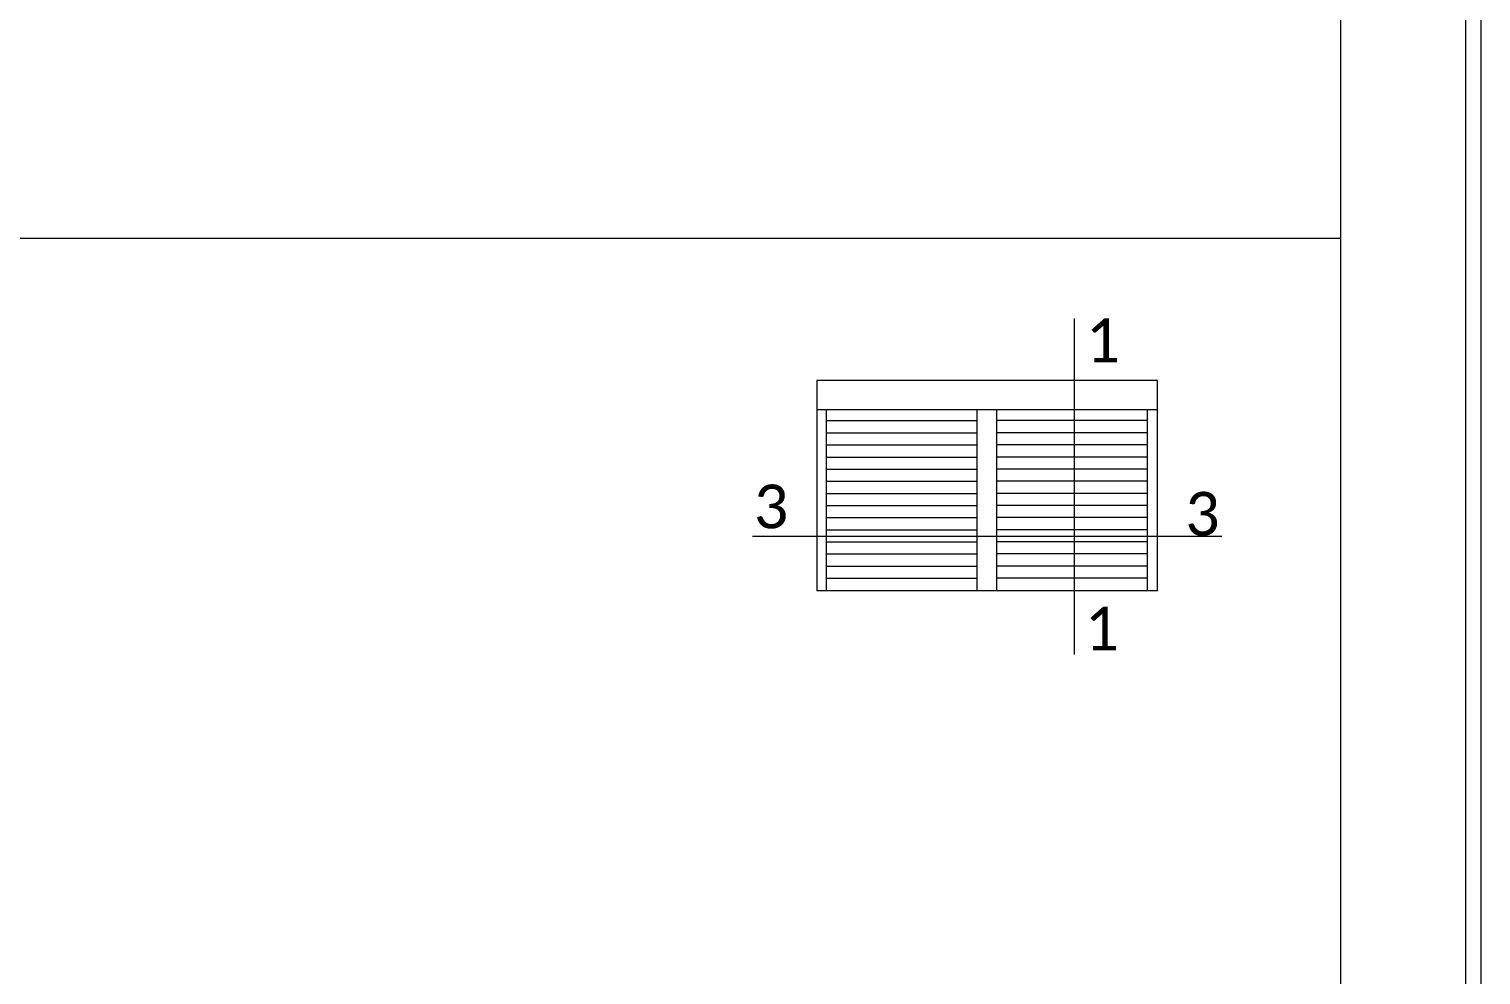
# Model space of a CAD drawing. Header units: millimetres. Extents: x 0 to 7790, y 0 to 17467.
# Drawn here: x 7324.5 to 7790, y 1542.2 to 1845.3 of the extents above; entities that cross this region are included whole.
import ezdxf

# ---------------------------------------------------------------- set-up
doc = ezdxf.new("R2010")
doc.units = ezdxf.units.MM
doc.layers.add('_MB_pomocnicze_niedrukowane', color=220, linetype='Continuous', lineweight=15, plot=False)
doc.layers.add('_MB_ramka_0.15', color=124, linetype='Continuous', lineweight=15)
doc.layers.add('_MB_widokowa_0.15', color=153, linetype='Continuous', lineweight=15)
doc.styles.add('_MB_Calibri_Light_2.5', font='calibril.ttf', dxfattribs={"height": 2.5})

msp = doc.modelspace()

# ---------------------------------------------------------------- linework, layer by layer
at = {"layer": '_MB_pomocnicze_niedrukowane'}
msp.add_lwpolyline([(45, 10745), (7745, 10745), (7745, 45), (45, 45)], close=True, dxfattribs=at)
at = {"layer": '_MB_ramka_0.15'}
for points in [[(0, 10925), (7790, 10925), (7790, 0), (0, 0)], [(5, 10920), (7785, 10920), (7785, 5), (5, 5)]]:
    msp.add_lwpolyline(points, close=True, dxfattribs=at)
for points in [[(5245, 2645), (7745, 2645), (7745, 45), (5245, 45), (5245, 2645)], [(6245, 1778.33), (7745, 1778.33)]]:
    msp.add_lwpolyline(points, dxfattribs=at)
at = {"layer": '_MB_widokowa_0.15'}
for points in [[(7659.545, 1752.5), (7659.545, 1672.875)], [(7686.274, 1723.28), (7577.074, 1723.28)], [(7580.224, 1665.425), (7580.224, 1723.28)], [(7628.524, 1665.425), (7628.524, 1723.28)], [(7634.824, 1665.425), (7634.824, 1723.28)], [(7683.124, 1665.425), (7683.124, 1723.28)], [(7580.224, 1719.815), (7628.524, 1719.815)], [(7683.124, 1719.815), (7634.824, 1719.815)], [(7580.224, 1715.93), (7628.524, 1715.93)], [(7683.124, 1715.93), (7634.824, 1715.93)], [(7580.224, 1712.045), (7628.524, 1712.045)], [(7683.124, 1712.045), (7634.824, 1712.045)], [(7580.224, 1708.16), (7628.524, 1708.16)], [(7580.224, 1704.275), (7628.524, 1704.275)], [(7683.124, 1708.16), (7634.824, 1708.16)], [(7683.124, 1704.275), (7634.824, 1704.275)], [(7580.224, 1700.39), (7628.524, 1700.39)], [(7683.124, 1700.39), (7634.824, 1700.39)], [(7580.224, 1696.505), (7628.524, 1696.505)], [(7683.124, 1696.505), (7634.824, 1696.505)], [(7580.224, 1692.62), (7628.524, 1692.62)], [(7683.124, 1692.62), (7634.824, 1692.62)], [(7580.224, 1688.735), (7628.524, 1688.735)], [(7683.124, 1688.735), (7634.824, 1688.735)], [(7556.436, 1682.745), (7706.914, 1682.745)], [(7580.224, 1684.85), (7628.524, 1684.85)], [(7580.224, 1680.965), (7628.524, 1680.965)], [(7683.124, 1684.85), (7634.824, 1684.85)], [(7683.124, 1680.965), (7634.824, 1680.965)], [(7580.224, 1677.08), (7628.524, 1677.08)], [(7683.124, 1677.08), (7634.824, 1677.08)], [(7580.224, 1673.195), (7628.524, 1673.195)], [(7683.124, 1673.195), (7634.824, 1673.195)], [(7659.545, 1672.875), (7659.545, 1644.875)], [(7580.224, 1669.31), (7628.524, 1669.31)], [(7683.124, 1669.31), (7634.824, 1669.31)]]:
    msp.add_lwpolyline(points, dxfattribs=at)
msp.add_lwpolyline([(7577.074, 1665.425), (7686.274, 1665.425), (7686.274, 1732.73), (7577.074, 1732.73)], close=True, dxfattribs=at)

# ---------------------------------------------------------------- texts
at = {"layer": '_MB_widokowa_0.15', "char_height": 14, "width": 13.66942, "attachment_point": 4, "style": '_MB_Calibri_Light_2.5'}
for s, insert in [('{\\fCalibri Light|b0|i0|c238|p34;1}', (7663.282, 1745.548)), ('3', (7556.885, 1692.234)), ('3', (7695.18, 1689.896)), ('{\\fCalibri Light|b0|i0|c238|p34;1}', (7662.937, 1653.195))]:
    msp.add_mtext(s, dxfattribs=dict(at, insert=insert))

doc.saveas('drawing.dxf')
